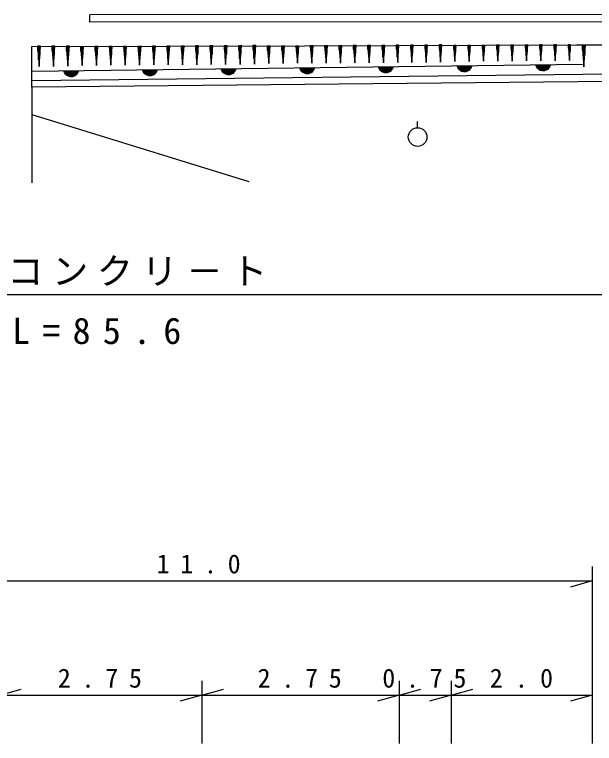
# Model space of a CAD drawing. Units: millimetres, scale not verified. Extents: x 40000 to 680000, y 20000 to 380000.
# Drawn here: x 302989 to 343151, y 236288 to 286816 of the extents above; entities that cross this region are included whole.
import ezdxf

# ---------------------------------------------------------------- set-up
doc = ezdxf.new("R2010")
doc.units = ezdxf.units.MM
doc.header["$LTSCALE"] = 1000
for name, color, linetype, lineweight in [('M-BGD', 7, 'Continuous', 25), ('M-BMK-OTRS', 5, 'Continuous', 25), ('M-STR-STR3', 7, 'Continuous', 25)]:
    doc.layers.add(name, color=color, linetype=linetype, lineweight=lineweight)
doc.layers.add('M-STR-HTXT', color=7, linetype='Continuous')
doc.styles.add('ＭＳ ゴシック', font='')
doc.styles.get('ＭＳ ゴシック').set_extended_font_data('MS Gothic')

msp = doc.modelspace()

# ---------------------------------------------------------------- linework, layer by layer
at = {"layer": 'M-BGD'}
for p, q in [((304185, 284603), (323074, 284651)), ((304185, 282884), (304185, 284603)), ((304570, 284619), (304685, 283219)), ((304794, 284619), (304570, 284619)), ((304599, 284311), (304598, 284591)), ((304626, 284591), (304627, 284003)), ((304656, 283667), (304654, 284591)), ((304682, 284591), (304685, 283359)), ((304685, 283219), (304794, 284619)), ((304712, 283667), (304710, 284591)), ((304738, 284591), (304739, 284003)), ((304767, 284311), (304766, 284591)), ((305788, 284626), (305564, 284625)), ((305564, 284625), (305679, 283225)), ((305593, 284317), (305592, 284597)), ((305620, 284597), (305622, 284009)), ((305650, 283673), (305648, 284597)), ((305676, 284597), (305679, 283365)), ((305679, 283225), (305788, 284626)), ((305706, 283674), (305704, 284598)), ((305732, 284598), (305734, 284009)), ((305761, 284318), (305760, 284598)), ((306558, 284632), (306674, 283232)), ((306782, 284632), (306558, 284632)), ((306587, 284324), (306586, 284604)), ((306614, 284604), (306616, 284016)), ((306645, 283680), (306642, 284604)), ((306670, 284604), (306673, 283372)), ((306674, 283232), (306782, 284632)), ((306700, 283680), (306698, 284604)), ((306726, 284604), (306728, 284016)), ((306755, 284324), (306754, 284604)), ((307768, 284589), (307560, 284588)), ((307560, 284588), (307668, 283288)), ((307587, 284302), (307586, 284562)), ((307612, 284562), (307614, 284016)), ((307641, 283704), (307638, 284562)), ((307664, 284562), (307667, 283418)), ((307668, 283288), (307768, 284589)), ((307693, 283705), (307690, 284563)), ((307716, 284563), (307718, 284017)), ((307743, 284303), (307742, 284563)), ((308554, 284595), (308662, 283295)), ((308762, 284595), (308554, 284595)), ((308581, 284309), (308580, 284569)), ((308606, 284569), (308608, 284023)), ((308635, 283711), (308632, 284569)), ((308659, 284569), (308661, 283425)), ((308662, 283295), (308762, 284595)), ((308687, 283711), (308685, 284569)), ((308710, 284569), (308712, 284023)), ((308737, 284309), (308737, 284569)), ((309757, 284602), (309549, 284601)), ((309549, 284601), (309656, 283302)), ((309575, 284315), (309575, 284575)), ((309601, 284575), (309602, 284029)), ((309629, 283717), (309627, 284576)), ((309653, 284576), (309656, 283432)), ((309656, 283302), (309757, 284602)), ((309681, 283718), (309679, 284576)), ((309705, 284576), (309706, 284030)), ((309731, 284316), (309731, 284576)), ((310543, 284608), (310650, 283308)), ((310751, 284608), (310543, 284608)), ((310570, 284322), (310569, 284582)), ((310595, 284582), (310596, 284036)), ((310623, 283724), (310621, 284582)), ((310647, 284582), (310650, 283438)), ((310650, 283308), (310751, 284608)), ((310675, 283724), (310673, 284582)), ((310699, 284582), (310700, 284036)), ((310726, 284322), (310725, 284582)), ((311745, 284615), (311537, 284614)), ((311537, 284614), (311644, 283315)), ((311564, 284328), (311563, 284588)), ((311589, 284588), (311590, 284042)), ((311617, 283731), (311615, 284589)), ((311641, 284589), (311644, 283445)), ((311644, 283315), (311745, 284615)), ((311669, 283731), (311667, 284589)), ((311693, 284589), (311694, 284043)), ((311720, 284329), (311719, 284589)), ((312531, 284621), (312638, 283321)), ((312739, 284621), (312531, 284621)), ((312558, 284335), (312557, 284595)), ((312583, 284595), (312584, 284049)), ((312611, 283737), (312609, 284595)), ((312635, 284595), (312638, 283451)), ((312638, 283321), (312739, 284621)), ((312663, 283737), (312661, 284595)), ((312687, 284595), (312688, 284049)), ((312714, 284335), (312713, 284595)), ((313733, 284628), (313525, 284627)), ((313525, 284627), (313632, 283328)), ((313552, 284342), (313551, 284602)), ((313577, 284602), (313579, 284056)), ((313605, 283744), (313603, 284602)), ((313629, 284602), (313632, 283458)), ((313632, 283328), (313733, 284628)), ((313657, 283744), (313655, 284602)), ((313681, 284602), (313683, 284056)), ((313708, 284342), (313707, 284602)), ((314727, 284635), (314519, 284634)), ((314519, 284634), (314627, 283334)), ((314546, 284348), (314545, 284608)), ((314571, 284608), (314573, 284062)), ((314599, 283750), (314597, 284608)), ((314623, 284608), (314626, 283464)), ((314627, 283334), (314727, 284635)), ((314652, 283750), (314649, 284608)), ((314675, 284608), (314677, 284062)), ((314702, 284348), (314701, 284609)), ((315513, 284641), (315621, 283341)), ((315721, 284641), (315513, 284641)), ((315540, 284355), (315540, 284615)), ((315565, 284615), (315567, 284069)), ((315594, 283757), (315591, 284615)), ((315618, 284615), (315620, 283471)), ((315621, 283341), (315721, 284641)), ((315646, 283757), (315644, 284615)), ((315670, 284615), (315671, 284069)), ((315696, 284355), (315696, 284615)), ((316715, 284648), (316508, 284647)), ((316508, 284647), (316615, 283347)), ((316534, 284361), (316534, 284621)), ((316560, 284621), (316561, 284075)), ((316588, 283763), (316586, 284621)), ((316612, 284621), (316615, 283477)), ((316615, 283347), (316715, 284648)), ((316640, 283764), (316638, 284622)), ((316664, 284621), (316665, 284075)), ((316690, 284362), (316690, 284622)), ((317502, 284654), (317609, 283354)), ((317710, 284654), (317502, 284654)), ((317528, 284368), (317528, 284628)), ((317554, 284628), (317555, 284082)), ((317582, 283770), (317580, 284628)), ((317606, 284628), (317609, 283484)), ((317609, 283354), (317710, 284654)), ((317634, 283770), (317632, 284628)), ((317658, 284628), (317659, 284082)), ((317684, 284368), (317684, 284628)), ((318704, 284661), (318496, 284660)), ((318496, 284660), (318603, 283361)), ((318523, 284374), (318522, 284634)), ((318548, 284634), (318549, 284088)), ((318576, 283776), (318574, 284634)), ((318600, 284634), (318603, 283491)), ((318603, 283361), (318704, 284661)), ((318628, 283777), (318626, 284635)), ((318652, 284635), (318653, 284089)), ((318679, 284375), (318678, 284635)), ((319490, 284667), (319597, 283367)), ((319698, 284667), (319490, 284667)), ((319517, 284381), (319516, 284641)), ((319542, 284641), (319543, 284095)), ((319570, 283783), (319568, 284641)), ((319594, 284641), (319597, 283497)), ((319597, 283367), (319698, 284667)), ((319622, 283783), (319620, 284641)), ((319646, 284641), (319647, 284095)), ((319673, 284381), (319672, 284641)), ((320684, 284624), (320492, 284623)), ((320492, 284623), (320591, 283424)), ((320517, 284359), (320516, 284599)), ((320540, 284599), (320541, 284095)), ((320566, 283807), (320564, 284600)), ((320588, 284600), (320591, 283544)), ((320591, 283424), (320684, 284624)), ((320614, 283808), (320612, 284600)), ((320636, 284600), (320637, 284096)), ((320661, 284360), (320660, 284600)), ((321486, 284630), (321585, 283430)), ((321678, 284630), (321486, 284630)), ((321511, 284366), (321510, 284606)), ((321534, 284606), (321536, 284102)), ((321560, 283814), (321558, 284606)), ((321582, 284606), (321585, 283550)), ((321585, 283430), (321678, 284630)), ((321608, 283814), (321606, 284606)), ((321630, 284606), (321632, 284102)), ((321655, 284366), (321654, 284606)), ((322672, 284637), (322481, 284636)), ((322481, 284636), (322579, 283437)), ((322505, 284372), (322505, 284613)), ((322529, 284613), (322530, 284108)), ((322555, 283821), (322553, 284613)), ((322577, 284613), (322579, 283557)), ((322579, 283437), (322672, 284637)), ((322602, 283821), (322600, 284613)), ((322625, 284613), (322626, 284109)), ((322649, 284373), (322649, 284613)), ((323074, 284651), (341914, 284722)), ((323665, 284644), (323473, 284643)), ((323473, 284643), (323574, 283444)), ((323498, 284379), (323497, 284619)), ((323521, 284619), (323523, 284115)), ((323548, 283828), (323545, 284620)), ((323569, 284620), (323573, 283564)), ((323574, 283444), (323665, 284644)), ((323596, 283828), (323593, 284620)), ((323617, 284620), (323619, 284116)), ((323642, 284380), (323641, 284620)), ((324465, 284651), (324566, 283451)), ((324657, 284651), (324465, 284651)), ((324490, 284387), (324489, 284627)), ((324513, 284627), (324515, 284123)), ((324540, 283835), (324537, 284627)), ((324561, 284627), (324565, 283571)), ((324566, 283451), (324657, 284651)), ((324588, 283835), (324585, 284627)), ((324609, 284627), (324611, 284123)), ((324634, 284387), (324633, 284627)), ((325649, 284659), (325457, 284658)), ((325457, 284658), (325557, 283458)), ((325481, 284394), (325481, 284634)), ((325505, 284634), (325506, 284130)), ((325532, 283842), (325529, 284634)), ((325553, 284634), (325557, 283578)), ((325557, 283458), (325649, 284659)), ((325580, 283842), (325577, 284634)), ((325601, 284634), (325603, 284130)), ((325625, 284394), (325625, 284634)), ((326640, 284666), (326448, 284665)), ((326448, 284665), (326549, 283465)), ((326473, 284401), (326472, 284641)), ((326496, 284641), (326498, 284137)), ((326523, 283849), (326520, 284641)), ((326544, 284641), (326548, 283585)), ((326549, 283465), (326640, 284666)), ((326571, 283849), (326568, 284641)), ((326592, 284641), (326594, 284137)), ((326617, 284402), (326616, 284642)), ((327632, 284673), (327440, 284672)), ((327440, 284672), (327540, 283473)), ((327465, 284408), (327464, 284648)), ((327488, 284648), (327490, 284144)), ((327515, 283856), (327512, 284648)), ((327536, 284649), (327540, 283593)), ((327540, 283473), (327632, 284673)), ((327563, 283857), (327560, 284649)), ((327584, 284649), (327586, 284145)), ((327609, 284409), (327608, 284649)), ((328431, 284680), (328532, 283480)), ((328623, 284680), (328431, 284680)), ((328456, 284416), (328455, 284656)), ((328479, 284656), (328481, 284152)), ((328506, 283864), (328503, 284656)), ((328527, 284656), (328531, 283600)), ((328532, 283480), (328623, 284680)), ((328554, 283864), (328551, 284656)), ((328575, 284656), (328577, 284152)), ((328600, 284416), (328599, 284656)), ((329423, 284687), (329524, 283487)), ((329615, 284687), (329423, 284687)), ((329448, 284423), (329447, 284663)), ((329471, 284663), (329473, 284159)), ((329498, 283871), (329495, 284663)), ((329519, 284663), (329523, 283607)), ((329524, 283487), (329615, 284687)), ((329546, 283871), (329543, 284663)), ((329567, 284663), (329569, 284159)), ((329592, 284423), (329591, 284663)), ((330607, 284695), (330415, 284694)), ((330415, 284694), (330515, 283494)), ((330440, 284430), (330439, 284670)), ((330463, 284670), (330465, 284166)), ((330490, 283878), (330487, 284670)), ((330511, 284670), (330515, 283614)), ((330515, 283494), (330607, 284695)), ((330538, 283878), (330535, 284670)), ((330559, 284671), (330561, 284167)), ((330584, 284431), (330583, 284671)), ((331598, 284702), (331406, 284701)), ((331406, 284701), (331507, 283502)), ((331431, 284437), (331430, 284677)), ((331454, 284677), (331456, 284174)), ((331481, 283886), (331478, 284678)), ((331502, 284678), (331506, 283622)), ((331507, 283502), (331598, 284702)), ((331529, 283886), (331526, 284678)), ((331550, 284678), (331552, 284174)), ((331575, 284438), (331574, 284678)), ((332398, 284709), (332498, 283509)), ((332590, 284709), (332398, 284709)), ((332423, 284445), (332422, 284685)), ((332446, 284685), (332448, 284181)), ((332473, 283893), (332470, 284685)), ((332494, 284685), (332498, 283629)), ((332498, 283509), (332590, 284709)), ((332521, 283893), (332518, 284685)), ((332542, 284685), (332544, 284181)), ((332567, 284445), (332566, 284685)), ((333397, 284666), (333490, 283566)), ((333573, 284666), (333397, 284666)), ((333420, 284424), (333420, 284644)), ((333442, 284644), (333443, 284182)), ((333466, 283918), (333464, 284644)), ((333486, 284644), (333489, 283676)), ((333490, 283566), (333573, 284666)), ((333510, 283918), (333508, 284644)), ((333530, 284644), (333531, 284182)), ((333552, 284424), (333552, 284644)), ((334565, 284674), (334389, 284673)), ((334389, 284673), (334481, 283574)), ((334412, 284431), (334411, 284651)), ((334433, 284651), (334435, 284189)), ((334458, 283925), (334455, 284651)), ((334477, 284651), (334481, 283684)), ((334481, 283574), (334565, 284674)), ((334502, 283925), (334499, 284652)), ((334521, 284652), (334523, 284190)), ((334544, 284432), (334543, 284652)), ((335557, 284681), (335381, 284680)), ((335381, 284680), (335473, 283581)), ((335404, 284439), (335403, 284658)), ((335425, 284659), (335427, 284197)), ((335450, 283933), (335447, 284659)), ((335469, 284659), (335473, 283691)), ((335473, 283581), (335557, 284681)), ((335494, 283933), (335491, 284659)), ((335513, 284659), (335515, 284197)), ((335536, 284439), (335535, 284659)), ((336372, 284688), (336465, 283588)), ((336548, 284688), (336372, 284688)), ((336395, 284446), (336394, 284666)), ((336416, 284666), (336418, 284204)), ((336441, 283940), (336438, 284666)), ((336460, 284666), (336464, 283698)), ((336465, 283588), (336548, 284688)), ((336485, 283940), (336482, 284666)), ((336504, 284666), (336506, 284204)), ((336527, 284446), (336526, 284666)), ((337540, 284696), (337364, 284695)), ((337364, 284695), (337456, 283595)), ((337387, 284453), (337386, 284673)), ((337408, 284673), (337410, 284211)), ((337433, 283947), (337430, 284673)), ((337452, 284673), (337456, 283705)), ((337456, 283595), (337540, 284696)), ((337477, 283947), (337474, 284673)), ((337496, 284673), (337498, 284211)), ((337519, 284454), (337518, 284673)), ((338532, 284703), (338355, 284702)), ((338355, 284702), (338448, 283603)), ((338378, 284460), (338378, 284680)), ((338400, 284680), (338401, 284218)), ((338424, 283954), (338422, 284680)), ((338444, 284680), (338447, 283712)), ((338448, 283603), (338532, 284703)), ((338468, 283955), (338466, 284681)), ((338488, 284681), (338489, 284219)), ((338511, 284461), (338510, 284681)), ((339523, 284710), (339347, 284709)), ((339347, 284709), (339439, 283610)), ((339370, 284468), (339369, 284687)), ((339391, 284688), (339393, 284226)), ((339416, 283962), (339413, 284688)), ((339435, 284688), (339439, 283720)), ((339439, 283610), (339523, 284710)), ((339460, 283962), (339457, 284688)), ((339479, 284688), (339481, 284226)), ((339502, 284468), (339501, 284688)), ((340339, 284717), (340431, 283617)), ((340515, 284717), (340339, 284717)), ((340362, 284475), (340361, 284695)), ((340383, 284695), (340385, 284233)), ((340408, 283969), (340405, 284695)), ((340427, 284695), (340430, 283727)), ((340431, 283617), (340515, 284717)), ((340452, 283969), (340449, 284695)), ((340471, 284695), (340473, 284233)), ((340494, 284475), (340493, 284695)), ((341506, 284725), (341330, 284724)), ((341330, 284724), (341423, 283624)), ((341353, 284482), (341352, 284702)), ((341374, 284702), (341376, 284240)), ((341399, 283976), (341396, 284702)), ((341418, 284702), (341422, 283734)), ((341423, 283624), (341506, 284725)), ((341443, 283976), (341440, 284702)), ((341462, 284703), (341464, 284240)), ((341485, 284483), (341484, 284703)), ((341914, 284722), (355071, 284684)), ((342300, 284700), (342416, 283200)), ((342540, 284699), (342300, 284700)), ((342329, 284370), (342330, 284670)), ((342360, 284670), (342358, 284040)), ((342387, 283680), (342390, 284670)), ((342416, 283200), (342540, 284699)), ((342420, 284669), (342416, 283349)), ((342447, 283679), (342450, 284669)), ((342480, 284669), (342478, 284039)), ((342509, 284369), (342510, 284669)), ((304185, 282242), (354694, 282814)), ((304185, 281782), (304185, 282242)), ((304185, 281782), (304185, 275150)), ((304185, 279894), (319223, 275255)), ((330905, 278971), (330905, 279413)), ((262855, 267415), (353915, 267415)), ((342990, 248552), (342990, 240633)), ((288598, 247552), (342990, 247552)), ((342990, 247552), (341490, 247132)), ((315967, 240633), (315967, 236288)), ((329632, 240633), (329631, 236288)), ((333235, 240633), (333235, 236288)), ((342990, 240633), (342990, 236288)), ((301945, 239633), (303445, 240053)), ((315967, 239633), (317467, 240053)), ((329631, 239633), (331132, 240053)), ((333235, 239633), (334735, 240053)), ((301945, 239633), (315967, 239633)), ((315967, 239633), (314467, 239213)), ((315967, 239633), (329631, 239633)), ((329631, 239633), (328131, 239213)), ((329631, 239633), (333235, 239633)), ((333235, 239633), (331735, 239213)), ((333235, 239633), (342990, 239633)), ((342990, 239633), (341490, 239213))]:
    msp.add_line(p, q, dxfattribs=at)
msp.add_circle((330905, 278325), 646, dxfattribs=at)
at = {"layer": 'M-BMK-OTRS'}
msp.add_line((354701, 282272), (304185, 281782), dxfattribs=at)
at = {"layer": 'M-STR-STR3'}
for p, q in [((352225, 286816), (308193, 286801)), ((308193, 286301), (308193, 286801)), ((352225, 286316), (308193, 286301)), ((304185, 282884), (342323, 283367)), ((311857, 282981), (312857, 282994)), ((311899, 282862), (311857, 282981)), ((312857, 282994), (312819, 282873)), ((317306, 283050), (318305, 283063)), ((317347, 282931), (317306, 283050)), ((317346, 282991), (318266, 283002)), ((318305, 283063), (318267, 282942)), ((322754, 283119), (323754, 283132)), ((322795, 283000), (322754, 283119)), ((322795, 283060), (323715, 283071)), ((322857, 282901), (322795, 283000)), ((323695, 283011), (322815, 283000)), ((323715, 283011), (323657, 282911)), ((323754, 283132), (323715, 283011)), ((328202, 283188), (329202, 283201)), ((328244, 283069), (328202, 283188)), ((328243, 283129), (329163, 283141)), ((328305, 282970), (328244, 283069)), ((329144, 283080), (328264, 283069)), ((328284, 283009), (329124, 283020)), ((328406, 282871), (328305, 282970)), ((329065, 282959), (328345, 282950)), ((329105, 282980), (329006, 282879)), ((329164, 283080), (329105, 282980)), ((329202, 283201), (329164, 283080)), ((333650, 283257), (334650, 283270)), ((333692, 283138), (333650, 283257)), ((333691, 283198), (334611, 283209)), ((333753, 283039), (333692, 283138)), ((334592, 283149), (333712, 283138)), ((333733, 283078), (334573, 283089)), ((333854, 282940), (333753, 283039)), ((334513, 283028), (333793, 283019)), ((333854, 282960), (334454, 282968)), ((334553, 283049), (334454, 282948)), ((334612, 283149), (334553, 283049)), ((334650, 283270), (334612, 283149)), ((339099, 283326), (340099, 283339)), ((339140, 283207), (339099, 283326)), ((339140, 283267), (340059, 283278)), ((339202, 283108), (339140, 283207)), ((340040, 283218), (339160, 283207)), ((339181, 283147), (340021, 283158)), ((339303, 283009), (339202, 283108)), ((339962, 283097), (339242, 283088)), ((339302, 283029), (339902, 283036)), ((339403, 282950), (339303, 283009)), ((339803, 282975), (339403, 282970)), ((339903, 283016), (339804, 282955)), ((340001, 283118), (339903, 283016)), ((340060, 283219), (340001, 283118)), ((340099, 283339), (340060, 283219)), ((304185, 282242), (304185, 282884)), ((306409, 282912), (307409, 282925)), ((306450, 282793), (306409, 282912)), ((306450, 282853), (307370, 282864)), ((306512, 282693), (306450, 282793)), ((307350, 282804), (306471, 282793)), ((306491, 282733), (307331, 282744)), ((306613, 282595), (306512, 282693)), ((307272, 282683), (306552, 282674)), ((306613, 282615), (307213, 282622)), ((306714, 282536), (306613, 282595)), ((307114, 282561), (306714, 282556)), ((306834, 282498), (306714, 282536)), ((306994, 282500), (306834, 282498)), ((307114, 282541), (306994, 282500)), ((307213, 282602), (307114, 282541)), ((307312, 282704), (307213, 282602)), ((307370, 282804), (307312, 282704)), ((307409, 282925), (307370, 282804)), ((311898, 282922), (312818, 282933)), ((311960, 282762), (311899, 282862)), ((312799, 282873), (311919, 282862)), ((311940, 282802), (312780, 282813)), ((312061, 282664), (311960, 282762)), ((312720, 282752), (312000, 282743)), ((312061, 282684), (312661, 282691)), ((312162, 282605), (312061, 282664)), ((312562, 282630), (312162, 282625)), ((312283, 282567), (312162, 282605)), ((312443, 282569), (312283, 282567)), ((312562, 282610), (312443, 282569)), ((312661, 282671), (312562, 282610)), ((312760, 282773), (312661, 282671)), ((312819, 282873), (312760, 282773)), ((317408, 282832), (317347, 282931)), ((318247, 282942), (317367, 282931)), ((317388, 282871), (318228, 282882)), ((317510, 282733), (317408, 282832)), ((318168, 282821), (317449, 282812)), ((317509, 282753), (318109, 282760)), ((317610, 282674), (317510, 282733)), ((318010, 282699), (317610, 282694)), ((317731, 282636), (317610, 282674)), ((317891, 282638), (317731, 282636)), ((318010, 282679), (317891, 282638)), ((318109, 282740), (318010, 282679)), ((318208, 282842), (318109, 282740)), ((318267, 282942), (318208, 282842)), ((322836, 282940), (323676, 282951)), ((322958, 282802), (322857, 282901)), ((323617, 282890), (322897, 282881)), ((322958, 282822), (323558, 282829)), ((323059, 282743), (322958, 282802)), ((323458, 282768), (323058, 282763)), ((323179, 282705), (323059, 282743)), ((323339, 282707), (323179, 282705)), ((323459, 282748), (323339, 282707)), ((323558, 282809), (323459, 282748)), ((323657, 282911), (323558, 282809)), ((328406, 282891), (329006, 282898)), ((328507, 282812), (328406, 282871)), ((328907, 282837), (328507, 282832)), ((328627, 282774), (328507, 282812)), ((328787, 282776), (328627, 282774)), ((328907, 282817), (328787, 282776)), ((329006, 282879), (328907, 282817)), ((333955, 282881), (333854, 282940)), ((334355, 282906), (333955, 282901)), ((334076, 282843), (333955, 282881)), ((334236, 282845), (334076, 282843)), ((334355, 282886), (334236, 282845)), ((334454, 282948), (334355, 282886)), ((339524, 282912), (339403, 282950)), ((339684, 282914), (339524, 282912)), ((339804, 282955), (339684, 282914))]:
    msp.add_line(p, q, dxfattribs=at)

# ---------------------------------------------------------------- texts
at = {"layer": 'M-STR-HTXT', "attachment_point": 7, "style": 'ＭＳ ゴシック'}
for s, insert, char_height in [('\\T1.24;路肩コンクリ－ト', (296285, 267915), 1833), ('\\T1.68;L=85.6', (302817, 263948), 1833), ('\\T1.83;11.0', (312819, 248052), 1320), ('\\T1.83;2.75', (305981, 240133), 1320), ('\\T1.83;2.75', (319824, 240133), 1320), ('\\T1.83;0.75', (328458, 240133), 1320), ('\\T1.94;2.0', (335904, 240133), 1320)]:
    msp.add_mtext(s, dxfattribs=dict(at, insert=insert, char_height=char_height))

doc.saveas('drawing.dxf')
